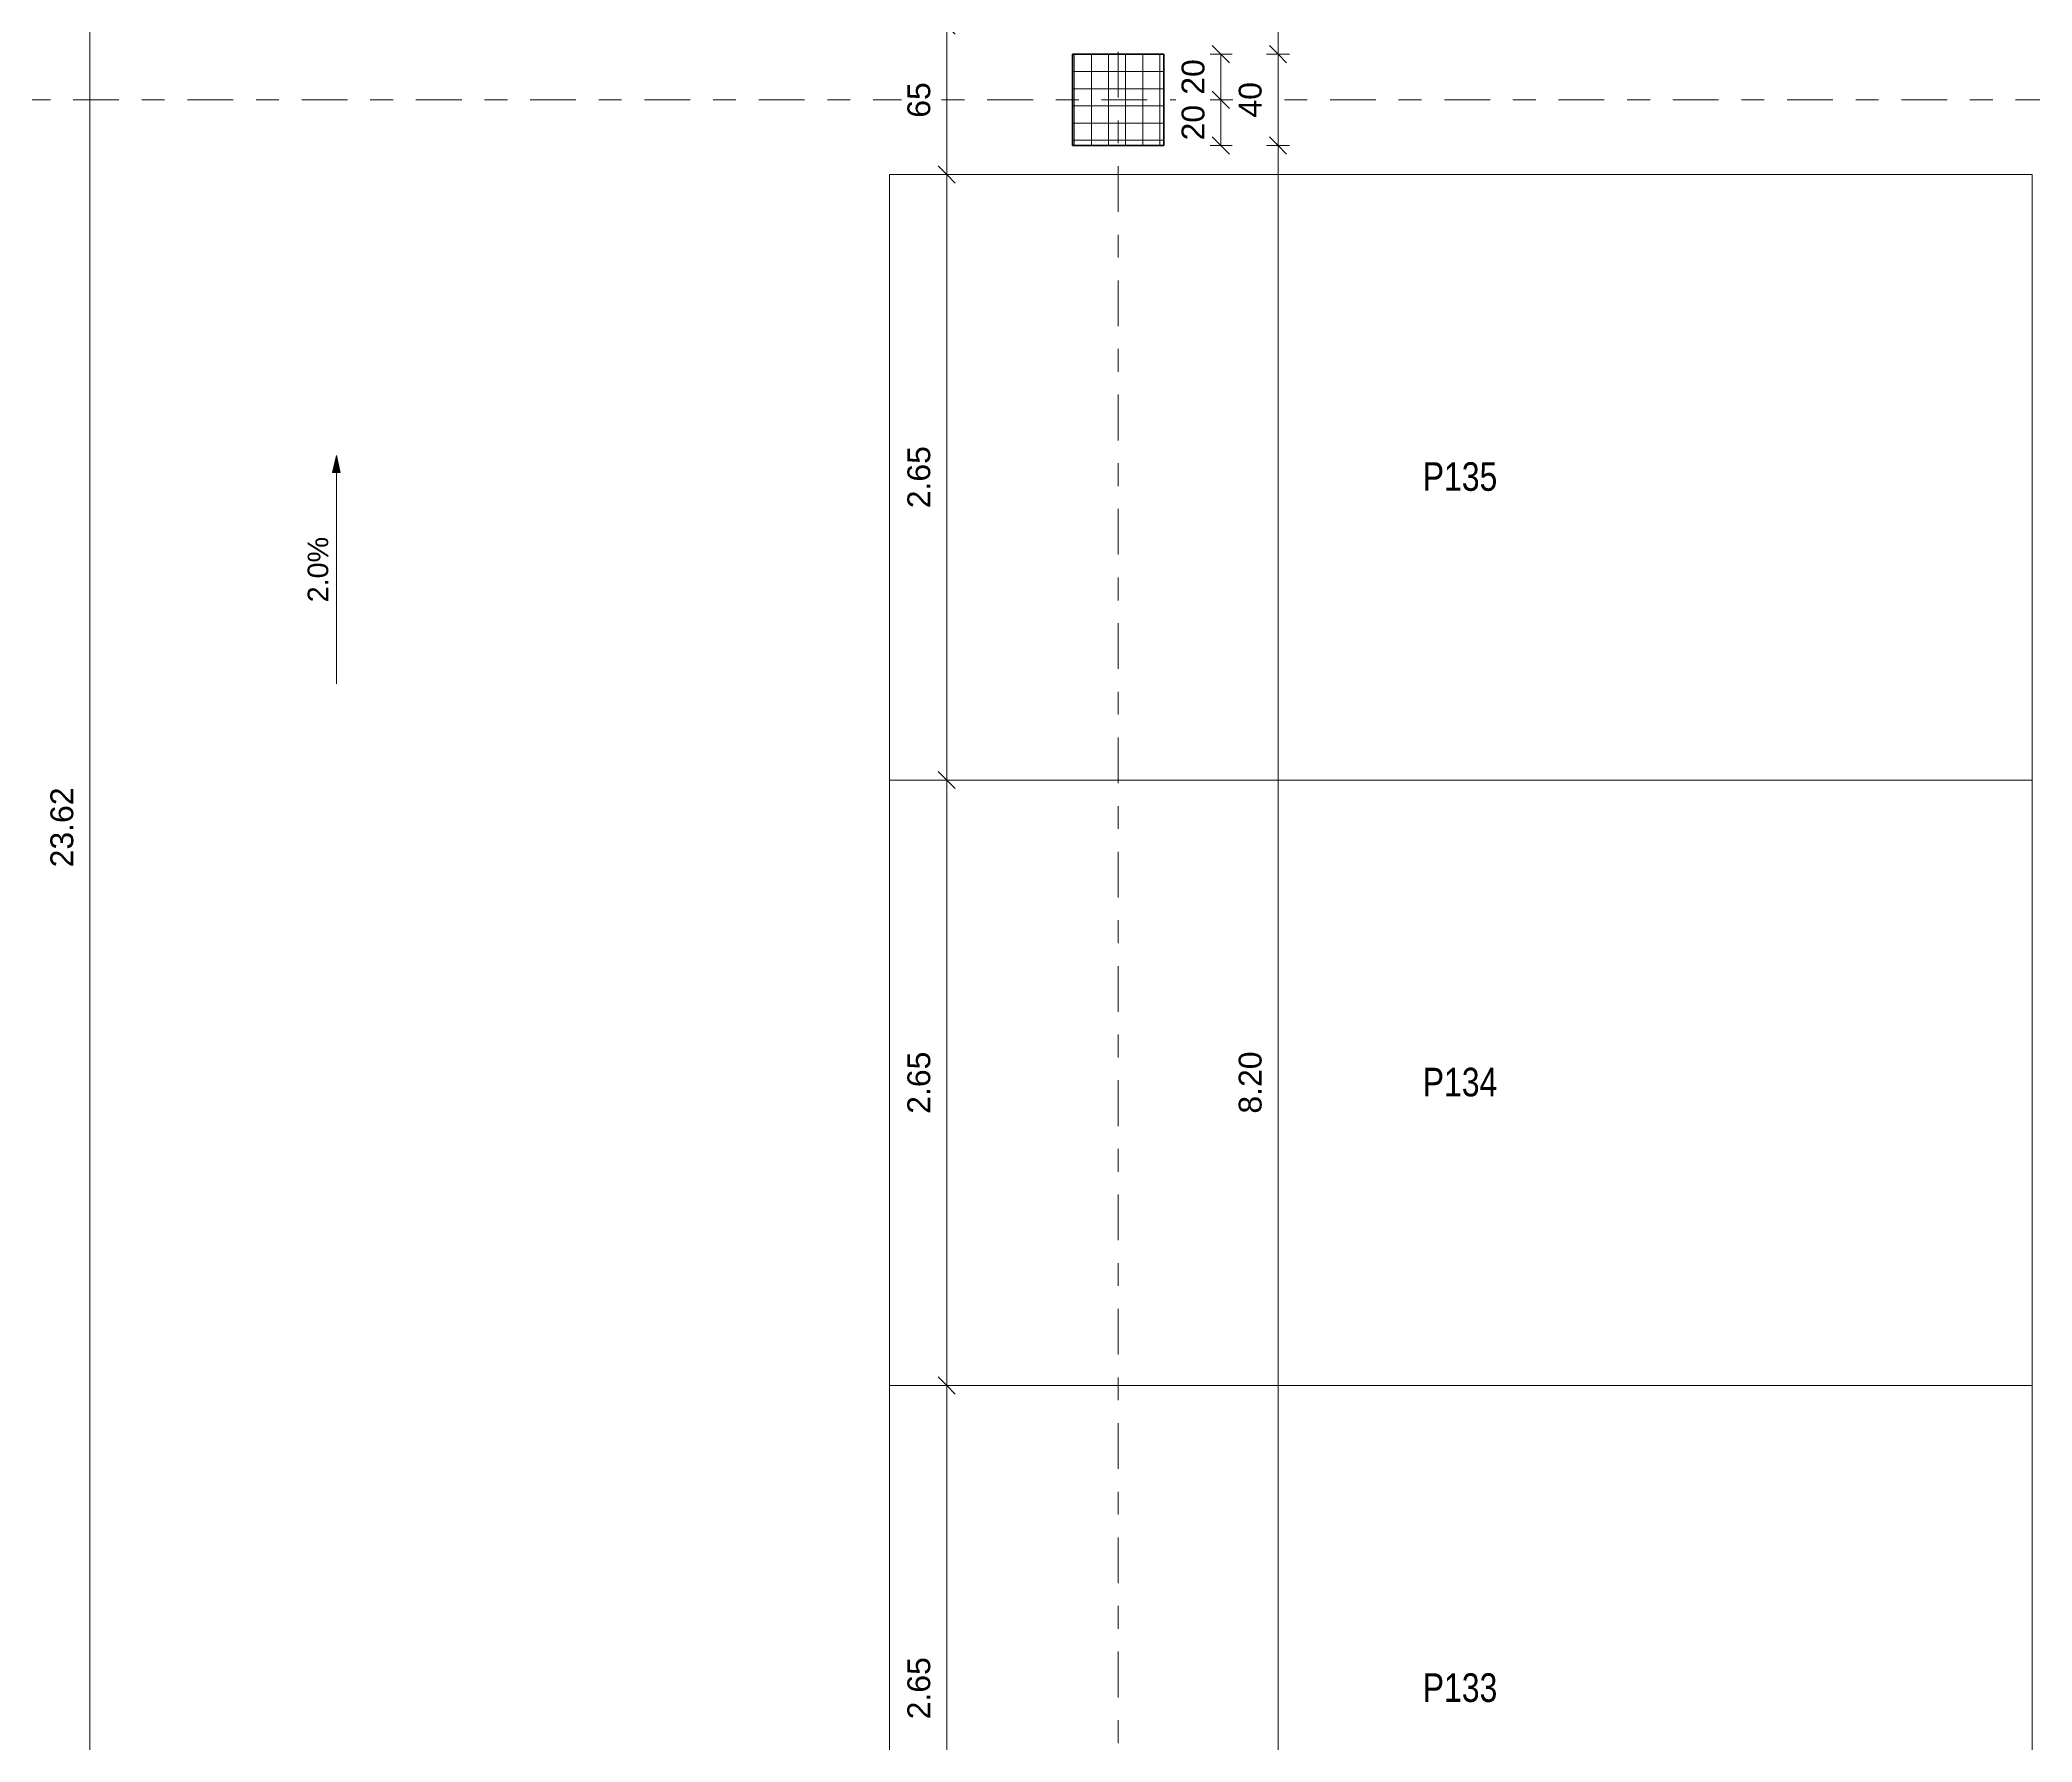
# Model space of a CAD drawing. Header units: metres. Extents: x -86 to 44, y -23 to 39.
# Drawn here: x -56.43 to -47.71, y 13.99 to 21.44 of the extents above; entities that cross this region are included whole.
import ezdxf

# ---------------------------------------------------------------- set-up
doc = ezdxf.new("R2010")
doc.units = ezdxf.units.M
doc.linetypes.add('_Rasterlinie_', pattern=[0.375, 0.2, -0.05, 0.075, -0.05])
for name, color, linetype, lineweight in [('A-____-____-DIMS', 7, 'Continuous', 5), ('A-____-____-DIMS-50', 7, 'Continuous', 5), ('C-PRKG-____-IDEN', 7, 'Continuous', 5), ('C-PRKG-____-OTLN', 7, 'Continuous', 9), ('G-____-____-DIMS', 7, 'Continuous', 5), ('S-COLS-____-MCUT', 7, 'Continuous', 35), ('S-COLS-____-OTLN', 7, 'Continuous', 9), ('S-GRID-____-OTLN', 7, 'Continuous', 5)]:
    doc.layers.add(name, color=color, linetype=linetype, lineweight=lineweight)
doc.styles.add('Arial', font='arial.ttf', dxfattribs={"height": 0.09})
doc.styles.add('Arial_1', font='arial.ttf', dxfattribs={"height": 0.1})
doc.styles.add('Arial_3', font='arial.ttf', dxfattribs={"width": 0.8, "height": 0.125})
doc.dimstyles.new('SUB_Rohbau_fein_6', dxfattribs={"dimscale": 0.3048, "dimtxt": 0.102026, "dimasz": 0.246063, "dimexe": 0.164042, "dimexo": 0.0625, "dimgap": 0.123031, "dimtad": 1, "dimdec": 1, "dimlfac": 100, "dimrnd": 0.5, "dimdsep": 46, "dimtxsty": 'Arial_1', "dimblk1": 'OBLIQUE', "dimblk2": 'OBLIQUE', "dimsah": 1, "dimcen": 0.09, "dimazin": 0, "dimtfac": 1, "dimtdec": 4, "dimtix": 1, "dimtmove": 0, "dimatfit": 3, "dimfxl": 0.164042, "dimfxlon": 1, "dimtvp": 1, "dimtfill": 1, "dimtolj": 1, "dimtzin": 0, "dimarcsym": 2})
doc.dimstyles.new('SUB_Rohbau_fein_7', dxfattribs={"dimscale": 0.3048, "dimtxt": 0.102026, "dimasz": 0.246063, "dimexe": 0.164042, "dimexo": 0.0625, "dimgap": 0.123031, "dimtad": 1, "dimrnd": 0.005, "dimzin": 0, "dimdsep": 46, "dimtxsty": 'Arial_1', "dimblk1": 'OBLIQUE', "dimblk2": 'OBLIQUE', "dimsah": 1, "dimcen": 0.09, "dimazin": 0, "dimtfac": 1, "dimtdec": 4, "dimtix": 1, "dimtmove": 0, "dimatfit": 3, "dimfxl": 0.164042, "dimfxlon": 1, "dimtvp": 1, "dimtfill": 1, "dimtolj": 1, "dimtzin": 0, "dimarcsym": 2})

# ---------------------------------------------------------------- blocks, each defined once
blk = doc.blocks.new('PP_Parkplatz - 2650 x 5000-V40--01_UG_OK_FFB_AF')
at = {"layer": 'C-PRKG-____-OTLN', "color": 253, "true_color": 0x999999}
for p, q in [((-52.708, 20.85), (-47.708, 20.85)), ((-52.708, 18.2005), (-52.708, 20.85)), ((-47.708, 20.85), (-52.708, 20.85)), ((-52.708, 20.85), (-52.708, 18.2005)), ((-52.708, 18.2005), (-52.708, 20.85)), ((-52.708, 20.85), (-47.708, 20.85)), ((-52.708, 20.85), (-52.708, 20.85)), ((-47.708, 18.2005), (-47.708, 20.85)), ((-47.708, 18.2005), (-47.708, 20.85)), ((-47.708, 20.85), (-47.708, 18.2005)), ((-47.708, 20.85), (-47.708, 20.85)), ((-52.708, 18.2005), (-47.708, 18.2005)), ((-52.708, 18.2005), (-47.708, 18.2005)), ((-47.708, 18.2005), (-52.708, 18.2005)), ((-52.708, 18.2005), (-52.708, 18.2005)), ((-47.708, 18.2005), (-47.708, 18.2005))]:
    blk.add_line(p, q, dxfattribs=at)
blk = doc.blocks.new('PP_Parkplatz - 2650 x 5000-V41--01_UG_OK_FFB_AF')
at = {"layer": 'C-PRKG-____-OTLN', "color": 253, "true_color": 0x999999}
for p, q in [((-52.708, 18.2005), (-47.708, 18.2005)), ((-52.708, 15.551), (-52.708, 18.2005)), ((-47.708, 18.2005), (-52.708, 18.2005)), ((-52.708, 18.2005), (-52.708, 15.551)), ((-52.708, 15.551), (-52.708, 18.2005)), ((-52.708, 18.2005), (-47.708, 18.2005)), ((-52.708, 18.2005), (-52.708, 18.2005)), ((-47.708, 15.551), (-47.708, 18.2005)), ((-47.708, 15.551), (-47.708, 18.2005)), ((-47.708, 18.2005), (-47.708, 15.551)), ((-47.708, 18.2005), (-47.708, 18.2005)), ((-52.708, 15.551), (-47.708, 15.551)), ((-52.708, 15.551), (-47.708, 15.551)), ((-47.708, 15.551), (-52.708, 15.551)), ((-52.708, 15.551), (-52.708, 15.551)), ((-47.708, 15.551), (-47.708, 15.551))]:
    blk.add_line(p, q, dxfattribs=at)
blk = doc.blocks.new('PP_Parkplatz - 2650 x 5000-V42--01_UG_OK_FFB_AF')
at = {"layer": 'C-PRKG-____-OTLN', "color": 253, "true_color": 0x999999}
for p, q in [((-52.708, 15.551), (-47.708, 15.551)), ((-52.708, 12.9016), (-52.708, 15.551)), ((-47.708, 15.551), (-52.708, 15.551)), ((-52.708, 15.551), (-52.708, 12.9016)), ((-52.708, 12.9016), (-52.708, 15.551)), ((-52.708, 15.551), (-47.708, 15.551)), ((-52.708, 15.551), (-52.708, 15.551)), ((-47.708, 12.9016), (-47.708, 15.551)), ((-47.708, 12.9016), (-47.708, 15.551)), ((-47.708, 15.551), (-47.708, 12.9016)), ((-47.708, 15.551), (-47.708, 15.551)), ((-52.708, 12.9016), (-47.708, 12.9016)), ((-52.708, 12.9016), (-47.708, 12.9016)), ((-47.708, 12.9016), (-52.708, 12.9016)), ((-52.708, 12.9016), (-52.708, 12.9016)), ((-47.708, 12.9016), (-47.708, 12.9016))]:
    blk.add_line(p, q, dxfattribs=at)
blk = doc.blocks.new('DIMBLOCK991--01_UG_OK_FFB_AF')
at = {"layer": 'A-____-____-DIMS-50'}
for p, q in [((-51.008, 20.9766), (-51.0455, 21.0141)), ((-51.008, 20.9766), (-51.058, 20.9766)), ((-51.008, 12.7766), (-51.008, 20.9766)), ((-51.008, 20.9766), (-50.9705, 20.9391)), ((-51.008, 20.9766), (-50.958, 20.9766)), ((-51.008, 12.7766), (-51.058, 12.7766)), ((-51.008, 12.7766), (-51.0455, 12.8141)), ((-51.008, 12.7766), (-50.9705, 12.7391)), ((-51.008, 12.7766), (-50.958, 12.7766))]:
    blk.add_line(p, q, dxfattribs=at)
at = {"layer": 'A-____-____-DIMS-50', "color": 0, "insert": (-51.18, 16.7409), "char_height": 0.1, "width": 0.325653, "attachment_point": 1, "rotation": 90, "line_spacing_factor": 0.941778, "style": 'Arial_1', "bg_fill": 3, "box_fill_scale": 1.25, "bg_fill_color": 256, "bg_fill_true_color": 13158600, "bg_fill_transparency": 0}
blk.add_mtext('8.20', dxfattribs=at)
blk = doc.blocks.new('_Oblique')
at = {"color": 0, "linetype": 'ByBlock', "lineweight": -2}
blk.add_line((-0.5, -0.5), (0.5, 0.5), dxfattribs=at)
blk = doc.blocks.new('DIMBLOCK992--01_UG_OK_FFB_AF')
at = {"layer": 'A-____-____-DIMS-50'}
for p, q in [((-51.008, 21.3766), (-51.058, 21.3766)), ((-51.008, 21.3766), (-51.0455, 21.4141)), ((-51.008, 20.9766), (-51.008, 21.3766)), ((-51.008, 21.3766), (-50.9705, 21.3391)), ((-51.008, 21.3766), (-50.958, 21.3766)), ((-51.008, 20.9766), (-51.0455, 21.0141)), ((-51.008, 20.9766), (-51.058, 20.9766)), ((-51.008, 20.9766), (-50.9705, 20.9391)), ((-51.008, 20.9766), (-50.958, 20.9766))]:
    blk.add_line(p, q, dxfattribs=at)
at = {"layer": 'A-____-____-DIMS-50', "color": 0, "insert": (-51.18, 21.099), "char_height": 0.1, "width": 0.186088, "attachment_point": 1, "rotation": 90, "line_spacing_factor": 0.941778, "style": 'Arial_1', "bg_fill": 3, "box_fill_scale": 1.25, "bg_fill_color": 256, "bg_fill_true_color": 13158600, "bg_fill_transparency": 0}
blk.add_mtext('40', dxfattribs=at)
blk = doc.blocks.new('DIMBLOCK993--01_UG_OK_FFB_AF')
at = {"layer": 'A-____-____-DIMS-50'}
for p, q in [((-51.008, 29.8016), (-51.0455, 29.8391)), ((-51.008, 29.8016), (-51.058, 29.8016)), ((-51.008, 21.3766), (-51.008, 29.8016)), ((-51.008, 29.8016), (-50.9705, 29.7641)), ((-51.008, 29.8016), (-50.958, 29.8016)), ((-51.008, 21.3766), (-51.058, 21.3766)), ((-51.008, 21.3766), (-51.0455, 21.4141)), ((-51.008, 21.3766), (-50.9705, 21.3391)), ((-51.008, 21.3766), (-50.958, 21.3766))]:
    blk.add_line(p, q, dxfattribs=at)
at = {"layer": 'A-____-____-DIMS-50', "color": 0, "insert": (-51.18, 25.4274), "char_height": 0.1, "width": 0.388091, "attachment_point": 1, "rotation": 90, "line_spacing_factor": 0.941778, "style": 'Arial_1', "bg_fill": 3, "box_fill_scale": 1.25, "bg_fill_color": 256, "bg_fill_true_color": 13158600, "bg_fill_transparency": 0}
blk.add_mtext('8.42\\A2\\H0.5x;\\S5^  ;\\H2x;', dxfattribs=at)
blk = doc.blocks.new('DIMBLOCK1133--01_UG_OK_FFB_AF')
at = {"layer": 'A-____-____-DIMS-50'}
for p, q in [((-52.458, 15.551), (-52.508, 15.551)), ((-52.458, 15.551), (-52.4955, 15.5885)), ((-52.458, 12.9016), (-52.458, 15.551)), ((-52.458, 15.551), (-52.4205, 15.5135)), ((-52.458, 15.551), (-52.408, 15.551)), ((-52.458, 12.9016), (-52.4955, 12.9391)), ((-52.458, 12.9016), (-52.508, 12.9016)), ((-52.458, 12.9016), (-52.4205, 12.8641)), ((-52.458, 12.9016), (-52.408, 12.9016))]:
    blk.add_line(p, q, dxfattribs=at)
at = {"layer": 'A-____-____-DIMS-50', "color": 0, "insert": (-52.63, 14.0906), "char_height": 0.1, "width": 0.325653, "attachment_point": 1, "rotation": 90, "line_spacing_factor": 0.941778, "style": 'Arial_1', "bg_fill": 3, "box_fill_scale": 1.25, "bg_fill_color": 256, "bg_fill_true_color": 13158600, "bg_fill_transparency": 0}
blk.add_mtext('2.65', dxfattribs=at)
blk = doc.blocks.new('DIMBLOCK1134--01_UG_OK_FFB_AF')
at = {"layer": 'A-____-____-DIMS-50'}
for p, q in [((-52.458, 18.2005), (-52.4955, 18.238)), ((-52.458, 18.2005), (-52.508, 18.2005)), ((-52.458, 15.551), (-52.458, 18.2005)), ((-52.458, 18.2005), (-52.4205, 18.163)), ((-52.458, 18.2005), (-52.408, 18.2005)), ((-52.458, 15.551), (-52.508, 15.551)), ((-52.458, 15.551), (-52.4955, 15.5885)), ((-52.458, 15.551), (-52.4205, 15.5135)), ((-52.458, 15.551), (-52.408, 15.551))]:
    blk.add_line(p, q, dxfattribs=at)
at = {"layer": 'A-____-____-DIMS-50', "color": 0, "insert": (-52.63, 16.7401), "char_height": 0.1, "width": 0.325653, "attachment_point": 1, "rotation": 90, "line_spacing_factor": 0.941778, "style": 'Arial_1', "bg_fill": 3, "box_fill_scale": 1.25, "bg_fill_color": 256, "bg_fill_true_color": 13158600, "bg_fill_transparency": 0}
blk.add_mtext('2.65', dxfattribs=at)
blk = doc.blocks.new('DIMBLOCK1135--01_UG_OK_FFB_AF')
at = {"layer": 'A-____-____-DIMS-50'}
for p, q in [((-52.458, 20.85), (-52.508, 20.85)), ((-52.458, 20.85), (-52.4955, 20.8875)), ((-52.458, 18.2005), (-52.458, 20.85)), ((-52.458, 20.85), (-52.4205, 20.8125)), ((-52.458, 20.85), (-52.408, 20.85)), ((-52.458, 18.2005), (-52.4955, 18.238)), ((-52.458, 18.2005), (-52.508, 18.2005)), ((-52.458, 18.2005), (-52.4205, 18.163)), ((-52.458, 18.2005), (-52.408, 18.2005))]:
    blk.add_line(p, q, dxfattribs=at)
at = {"layer": 'A-____-____-DIMS-50', "color": 0, "insert": (-52.63, 19.3896), "char_height": 0.1, "width": 0.325653, "attachment_point": 1, "rotation": 90, "line_spacing_factor": 0.941778, "style": 'Arial_1', "bg_fill": 3, "box_fill_scale": 1.25, "bg_fill_color": 256, "bg_fill_true_color": 13158600, "bg_fill_transparency": 0}
blk.add_mtext('2.65', dxfattribs=at)
blk = doc.blocks.new('DIMBLOCK1136--01_UG_OK_FFB_AF')
at = {"layer": 'A-____-____-DIMS-50'}
for p, q in [((-52.458, 21.5016), (-52.4955, 21.5391)), ((-52.458, 21.5016), (-52.508, 21.5016)), ((-52.458, 20.85), (-52.458, 21.5016)), ((-52.458, 21.5016), (-52.4205, 21.4641)), ((-52.458, 21.5016), (-52.408, 21.5016)), ((-52.458, 20.85), (-52.508, 20.85)), ((-52.458, 20.85), (-52.4955, 20.8875)), ((-52.458, 20.85), (-52.4205, 20.8125)), ((-52.458, 20.85), (-52.408, 20.85))]:
    blk.add_line(p, q, dxfattribs=at)
at = {"layer": 'A-____-____-DIMS-50', "color": 0, "insert": (-52.63, 21.0982), "char_height": 0.1, "width": 0.186088, "attachment_point": 1, "rotation": 90, "line_spacing_factor": 0.941778, "style": 'Arial_1', "bg_fill": 3, "box_fill_scale": 1.25, "bg_fill_color": 256, "bg_fill_true_color": 13158600, "bg_fill_transparency": 0}
blk.add_mtext('65', dxfattribs=at)
blk = doc.blocks.new('DIMBLOCK1227--01_UG_OK_FFB_AF')
at = {"layer": 'A-____-____-DIMS-50'}
for p, q in [((-56.208, 29.8016), (-56.2455, 29.8391)), ((-56.208, 29.8016), (-56.258, 29.8016)), ((-56.208, 6.1841), (-56.208, 29.8016)), ((-56.208, 29.8016), (-56.1705, 29.7641)), ((-56.208, 29.8016), (-56.158, 29.8016)), ((-56.208, 6.1841), (-56.2455, 6.2216)), ((-56.208, 6.1841), (-56.258, 6.1841)), ((-56.208, 6.1841), (-56.1705, 6.1466)), ((-56.208, 6.1841), (-56.158, 6.1841))]:
    blk.add_line(p, q, dxfattribs=at)
at = {"layer": 'A-____-____-DIMS-50', "color": 0, "insert": (-56.38, 17.8184), "char_height": 0.1, "width": 0.418697, "attachment_point": 1, "rotation": 90, "line_spacing_factor": 0.941778, "style": 'Arial_1', "bg_fill": 3, "box_fill_scale": 1.25, "bg_fill_color": 256, "bg_fill_true_color": 13158600, "bg_fill_transparency": 0}
blk.add_mtext('23.62', dxfattribs=at)
blk = doc.blocks.new('DIMBLOCK1334--01_UG_OK_FFB_AF')
at = {"layer": 'A-____-____-DIMS-50'}
for p, q in [((-51.258, 21.3766), (-51.308, 21.3766)), ((-51.258, 21.3766), (-51.2955, 21.4141)), ((-51.258, 21.3766), (-51.258, 21.1766)), ((-51.258, 21.3766), (-51.2205, 21.3391)), ((-51.258, 21.3766), (-51.208, 21.3766)), ((-51.258, 21.1766), (-51.2955, 21.2141)), ((-51.258, 21.1766), (-51.308, 21.1766)), ((-51.258, 21.1766), (-51.2205, 21.1391)), ((-51.258, 21.1766), (-51.208, 21.1766))]:
    blk.add_line(p, q, dxfattribs=at)
at = {"layer": 'A-____-____-DIMS-50', "color": 0, "insert": (-51.43, 21.199), "char_height": 0.1, "width": 0.186088, "attachment_point": 1, "rotation": 90, "line_spacing_factor": 0.941778, "style": 'Arial_1', "bg_fill": 3, "box_fill_scale": 1.25, "bg_fill_color": 256, "bg_fill_true_color": 13158600, "bg_fill_transparency": 0}
blk.add_mtext('20', dxfattribs=at)
blk = doc.blocks.new('DIMBLOCK1335--01_UG_OK_FFB_AF')
at = {"layer": 'A-____-____-DIMS-50'}
for p, q in [((-51.258, 21.1766), (-51.2955, 21.2141)), ((-51.258, 21.1766), (-51.308, 21.1766)), ((-51.258, 21.1766), (-51.258, 20.9766)), ((-51.258, 21.1766), (-51.2205, 21.1391)), ((-51.258, 21.1766), (-51.208, 21.1766)), ((-51.258, 20.9766), (-51.2955, 21.0141)), ((-51.258, 20.9766), (-51.308, 20.9766)), ((-51.258, 20.9766), (-51.2205, 20.9391)), ((-51.258, 20.9766), (-51.208, 20.9766))]:
    blk.add_line(p, q, dxfattribs=at)
at = {"layer": 'A-____-____-DIMS-50', "color": 0, "insert": (-51.43, 20.999), "char_height": 0.1, "width": 0.186088, "attachment_point": 1, "rotation": 90, "line_spacing_factor": 0.941778, "style": 'Arial_1', "bg_fill": 3, "box_fill_scale": 1.25, "bg_fill_color": 256, "bg_fill_true_color": 13158600, "bg_fill_transparency": 0}
blk.add_mtext('20', dxfattribs=at)

msp = doc.modelspace()

# ---------------------------------------------------------------- hatches: boundary and pattern name
at = {"layer": 'G-____-____-DIMS'}
msp.add_hatch(color=256, dxfattribs=at).paths.add_polyline_path([(-55.1283, 19.6207), (-55.1449, 19.5457), (-55.1116, 19.5457)])
at = {"layer": 'S-COLS-____-OTLN'}
h = msp.add_hatch(dxfattribs=at)
h.set_pattern_fill('FP_2', color=256, style=0, pattern_type=2)
h.set_pattern_definition([(0, (0, 0), (0, 0.075), []), (90, (0, 0), (-0.075, 5e-18), [])])
h.paths.add_polyline_path([(-51.508, 20.9766), (-51.508, 21.3766), (-51.908, 21.3766), (-51.908, 20.9766)])

# ---------------------------------------------------------------- linework, layer by layer
at = {"layer": 'G-____-____-DIMS'}
for p, q in [((-55.1283, 19.6207), (-55.1449, 19.5457)), ((-55.1116, 19.5457), (-55.1283, 19.6207)), ((-55.1449, 19.5457), (-55.1116, 19.5457))]:
    msp.add_line(p, q, dxfattribs=at)
at = {"layer": 'S-COLS-____-MCUT'}
for p, q in [((-51.508, 21.3766), (-51.908, 21.3766)), ((-51.908, 21.3766), (-51.908, 20.9766)), ((-51.508, 20.9766), (-51.508, 21.3766)), ((-51.908, 20.9766), (-51.508, 20.9766))]:
    msp.add_line(p, q, dxfattribs=at)
at = {"layer": 'S-GRID-____-OTLN', "color": 8, "linetype": '_Rasterlinie_', "true_color": 0x808080}
for p, q in [((-51.708, -7.8134), (-51.708, 34.9016)), ((-80.7802, 21.1766), (-35.6866, 21.1766))]:
    msp.add_line(p, q, dxfattribs=at)

# ---------------------------------------------------------------- block references
at = {"layer": 'C-PRKG-____-OTLN', "color": 253, "true_color": 0x999999}
for name in ['PP_Parkplatz - 2650 x 5000-V40--01_UG_OK_FFB_AF', 'PP_Parkplatz - 2650 x 5000-V41--01_UG_OK_FFB_AF', 'PP_Parkplatz - 2650 x 5000-V42--01_UG_OK_FFB_AF']:
    msp.add_blockref(name, (0, 0), dxfattribs=at)

# ---------------------------------------------------------------- texts
at = {"layer": 'G-____-____-DIMS', "insert": (-55.2543, 18.9779), "char_height": 0.09, "width": 0.342666, "attachment_point": 1, "rotation": 90, "line_spacing_factor": 0.941778, "style": 'Arial', "bg_fill": 3, "box_fill_scale": 1.25, "bg_fill_color": 256, "bg_fill_true_color": 13158600, "bg_fill_transparency": 0}
msp.add_mtext('2.0%', dxfattribs=at)

# ---------------------------------------------------------------- next in the draw order: linework, layer by layer
at = {"layer": 'G-____-____-DIMS'}
msp.add_line((-55.1283, 18.6207), (-55.1283, 19.6207), dxfattribs=at)

# ---------------------------------------------------------------- next in the draw order: texts
at = {"layer": 'C-PRKG-____-IDEN', "char_height": 0.125, "width": 0.391223, "attachment_point": 1, "style": 'Arial_3', "bg_fill": 3, "box_fill_scale": 1.25, "bg_fill_color": 256, "bg_fill_true_color": 13158600, "bg_fill_transparency": 0}
for s, insert in [('P135', (-50.3746, 19.5908)), ('P134', (-50.3746, 16.9413)), ('P133', (-50.3746, 14.2918))]:
    msp.add_mtext(s, dxfattribs=dict(at, insert=insert))

# ---------------------------------------------------------------- next in the draw order: dimensions: what is measured, and where the dimension line sits
at = {"layer": 'A-____-____-DIMS'}
for base, p1, p2, override, picture, middle in [((-56.208, 29.8016), (-56.258, 6.1841), (-56.258, 29.8016), {"dimpost": '<>', "dimfxl": 23.6175}, 'DIMBLOCK1227--01_UG_OK_FFB_AF', (-56.2966, 17.9928)), ((-51.008, 20.9766), (-51.058, 12.7766), (-51.058, 20.9766), {"dimpost": '<>', "dimfxl": 8.199996}, 'DIMBLOCK991--01_UG_OK_FFB_AF', (-51.0966, 16.8766)), ((-52.458, 15.551), (-52.508, 12.9016), (-52.508, 15.551), {"dimpost": '<>', "dimfxl": 2.649455}, 'DIMBLOCK1133--01_UG_OK_FFB_AF', (-52.5466, 14.2263))]:
    dim = msp.add_linear_dim(base=base, p1=p1, p2=p2, angle=90, dimstyle='SUB_Rohbau_fein_7', override=override, dxfattribs=at)
    dim.commit()
    dim.dimension.update_dxf_attribs({"geometry": picture, "text_midpoint": middle})

# ---------------------------------------------------------------- next in the draw order: dimensions: what is measured, and where the dimension line sits
for base, p1, p2, dimstyle, override, picture, middle in [((-51.008, 21.3766), (-51.058, 20.9766), (-51.058, 21.3766), 'SUB_Rohbau_fein_6', {"dimpost": '<>', "dimfxl": 0.4}, 'DIMBLOCK992--01_UG_OK_FFB_AF', (-51.0966, 21.1766)), ((-52.458, 18.2005), (-52.508, 15.551), (-52.508, 18.2005), 'SUB_Rohbau_fein_7', {"dimpost": '<>', "dimfxl": 2.649455}, 'DIMBLOCK1134--01_UG_OK_FFB_AF', (-52.5466, 16.8758))]:
    dim = msp.add_linear_dim(base=base, p1=p1, p2=p2, angle=90, dimstyle=dimstyle, override=override, dxfattribs=at)
    dim.commit()
    dim.dimension.update_dxf_attribs({"geometry": picture, "text_midpoint": middle})

# ---------------------------------------------------------------- next in the draw order: dimensions: what is measured, and where the dimension line sits
dim = msp.add_linear_dim(base=(-51.008, 29.8016), p1=(-51.058, 21.3766), p2=(-51.058, 29.8016), angle=90, text='\\A1;8.42\\Q;{\\A1;{\\H0.5x;\\S5^ ;}}', dimstyle='SUB_Rohbau_fein_7', override={"dimpost": '<>', "dimfxl": 8.425}, dxfattribs=at)
dim.commit()
dim.dimension.update_dxf_attribs({"geometry": 'DIMBLOCK993--01_UG_OK_FFB_AF', "text_midpoint": (-51.0966, 25.5891)})
dim = msp.add_linear_dim(base=(-52.458, 20.85), p1=(-52.508, 18.2005), p2=(-52.508, 20.85), angle=90, dimstyle='SUB_Rohbau_fein_7', override={"dimpost": '<>', "dimfxl": 2.649492}, dxfattribs=at)
dim.commit()
dim.dimension.update_dxf_attribs({"geometry": 'DIMBLOCK1135--01_UG_OK_FFB_AF', "text_midpoint": (-52.5466, 19.5253)})

# ---------------------------------------------------------------- next in the draw order: dimensions: what is measured, and where the dimension line sits
for base, p1, p2, override, picture, middle in [((-52.458, 21.5016), (-52.508, 20.85), (-52.508, 21.5016), {"dimpost": '<>', "dimfxl": 0.651567}, 'DIMBLOCK1136--01_UG_OK_FFB_AF', (-52.5466, 21.1758)), ((-51.258, 21.1766), (-51.308, 21.3766), (-51.208, 21.1766), {"dimpost": '<>', "dimfxl": 0.223607}, 'DIMBLOCK1334--01_UG_OK_FFB_AF', (-51.3466, 21.2766))]:
    dim = msp.add_linear_dim(base=base, p1=p1, p2=p2, angle=90, dimstyle='SUB_Rohbau_fein_6', override=override, dxfattribs=at)
    dim.commit()
    dim.dimension.update_dxf_attribs({"geometry": picture, "text_midpoint": middle})

# ---------------------------------------------------------------- next in the draw order: dimensions: what is measured, and where the dimension line sits
dim = msp.add_linear_dim(base=(-51.258, 20.9766), p1=(-51.208, 21.1766), p2=(-51.308, 20.9766), angle=90, dimstyle='SUB_Rohbau_fein_6', override={"dimpost": '<>', "dimfxl": 0.223607}, dxfattribs=at)
dim.commit()
dim.dimension.update_dxf_attribs({"geometry": 'DIMBLOCK1335--01_UG_OK_FFB_AF', "text_midpoint": (-51.3466, 21.0766)})

doc.saveas('drawing.dxf')
